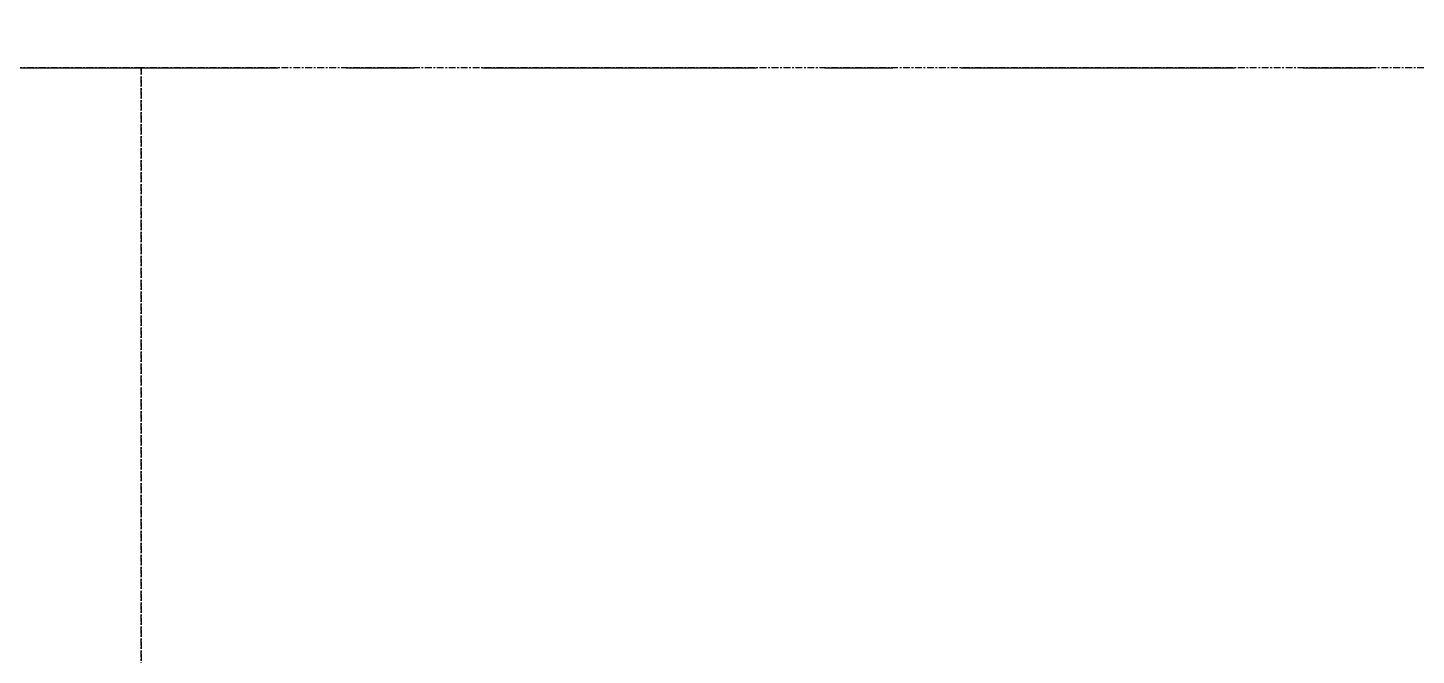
# Model space of a CAD drawing. Header units: millimetres. Extents: x -244126 to 368105, y -173968 to 259060.
# Drawn here: x 43241 to 44258, y 48565 to 49024 of the extents above; entities that cross this region are included whole.
import ezdxf

# ---------------------------------------------------------------- set-up
doc = ezdxf.new("R2010")
doc.units = ezdxf.units.MM
doc.header["$MEASUREMENT"] = 0
doc.linetypes.add('005_GG_TA_LINE', pattern=[13.75, 5, -1.25, 1.25, -1.25, 5])
doc.layers.add('001 - ASCESSORIES', color=1, linetype='Continuous')
doc.styles.get("Standard").update_dxf_attribs({"font": 'arial.ttf'})

# ---------------------------------------------------------------- blocks, each defined once
blk = doc.blocks.new('*U1760')
at = {"color": 0, "linetype": '005_GG_TA_LINE'}
blk.add_lwpolyline([(0, 0), (1000, 0), (1000, 1000), (0, 1000)], close=True, dxfattribs=at)
for p in [(50, 37.5), (8.581742425833, 4.877933635547379)]:
    blk.add_point(p, dxfattribs=at)
blk.add_attdef('NAMEBLK', (8.581742425833, 4.877933635547379), '', height=10, dxfattribs=at)
blk = doc.blocks.new('*U1764')
at = {"color": 0, "linetype": '005_GG_TA_LINE'}
blk.add_lwpolyline([(0, 0), (200.0000000000001, 2.273736754432321e-13), (200.0000000000001, 30.00000000000023), (0, 30)], close=True, dxfattribs=at)
blk.add_attdef('NAMEBLK', (8.581742425833, 4.877933635547379), '', height=10, dxfattribs=at)

msp = doc.modelspace()

# ---------------------------------------------------------------- block references
at = {"layer": '001 - ASCESSORIES', "linetype": '005_GG_TA_LINE', "xscale": 40, "yscale": 40, "zscale": 40}
msp.add_blockref('*U1764', (38324.51637819491, 48995.17285529031), dxfattribs=at)
at = {"layer": '001 - ASCESSORIES', "linetype": '005_GG_TA_LINE'}
for p, values in [((42324.51637819491, 47995.17285529031), {'NAMEBLK': '000 - FAMELINE_BUBBLE_TYP.DETAIL_AL.TUBE+AL.SHEET.U-PROFILE_50x50x50mm._CUT_VIEW_TYPE_2'}), ((43324.51637819491, 47995.17285529031), {'NAMEBLK': '000 - FAMELINE_BUBBLE_TYP.DETAIL_AL.SUN_LV_70Z+FLEX_BRACKET_CUT_VIEW_TYPE_1'})]:
    msp.add_blockref('*U1760', p, dxfattribs=at).add_auto_attribs(values)

doc.saveas('drawing.dxf')
